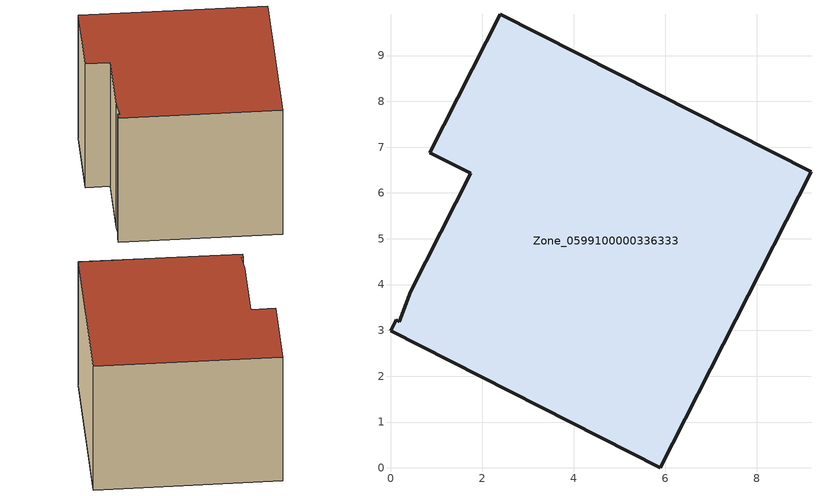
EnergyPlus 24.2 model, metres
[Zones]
Zone_0599100000336333
 floor ground (C_G): 9.18,6.46 5.89,0 0,2.99 0.12,3.23 0.19,3.19 0.44,3.86 1.75,6.43 0.86,6.88 2.4,9.9 z0
 wall outside (C_F): 5.89,0 9.18,6.46 2.4,9.9 0.86,6.88 1.75,6.43 0.44,3.86 0.19,3.19 0.12,3.23 0,2.99 5.89,0 z0:6.05
 roof outside (C_R): 0.44,3.86 0.19,3.19 0.12,3.23 0,2.99 5.89,0 9.18,6.46 2.4,9.9 0.86,6.88 1.75,6.43 z6.05
[BUILDING]
Pand.0599100000336333: North Axis=0; Terrain=City; Loads Convergence Tolerance Value=0.04; Temperature Convergence Tolerance Value=0.4; Solar Distribution=FullExterior; Maximum Number of Warmup Days=25; Minimum Number of Warmup Days=1
[Site:Location]
Rotterdam.The.Hague.AP_ZH_NLD Design_Conditions: Latitude=51.96; Longitude=4.45; Time Zone=1; Elevation=-4.5
[SITE:GROUNDTEMPERATURE:BUILDINGSURFACE]
18, 18, 18, 18, 18, 18, 18, 18, 18, 18, 18, 18
[MATERIAL] Thermal Absorptance=0.9; Solar Absorptance=0.7; Visible Absorptance=0.7
Name | Roughness | Thickness | Conductivity | Density | Specific Heat
G.TI.1975-1991 | MediumSmooth | 0.15 | 0.288461 | 540 | 1210
F.TI.1975-1991 | Rough | 0.3 | 0.230769 | 1920 | 840
R.TI.1975-1991 | MediumRough | 0.2 | 0.153846 | 1500 | 1000
[CONSTRUCTION]
C_G: G.TI.1975-1991
C_F: F.TI.1975-1991
C_R: R.TI.1975-1991
[ZONE]
Zone_0599100000336333: Type=1; Multiplier=1; Ceiling Height=Autocalculate; Volume=Autocalculate; Floor Area=autocalculate; Part of Total Floor Area=Yes
[ZONEINFILTRATION:DESIGNFLOWRATE]
Infil_Zone_0599100000336333: Zone or ZoneList or Space or SpaceList=Zone_0599100000336333; Schedule=AlwaysOn; Design Flow Rate Calculation Method=Flow/Area; Flow Rate per Floor Area=0.003; Constant Term Coefficient=1; Temperature Term Coefficient=0; Velocity Term Coefficient=0; Velocity Squared Term Coefficient=0
[HVACTEMPLATE:ZONE:IDEALLOADSAIRSYSTEM]
Zone_0599100000336333: Maximum Heating Supply Air Temperature=50; Minimum Cooling Supply Air Temperature=13; Maximum Heating Supply Air Humidity Ratio=0.0156; Minimum Cooling Supply Air Humidity Ratio=0.0077; Heating Limit=NoLimit; Cooling Limit=NoLimit; Dehumidification Control Type=ConstantSensibleHeatRatio; Cooling Sensible Heat Ratio=0.7; Dehumidification Setpoint=60; Humidification Control Type=None; Humidification Setpoint=30; Outdoor Air Method=None; Outdoor Air Flow Rate per Person=0.00944; Outdoor Air Flow Rate per Zone Floor Area=0; Outdoor Air Flow Rate per Zone=0; Demand Controlled Ventilation Type=None; Outdoor Air Economizer Type=NoEconomizer; Heat Recovery Type=None; Sensible Heat Recovery Effectiveness=0.7; Latent Heat Recovery Effectiveness=0.65
[ZONECONTROL:THERMOSTAT]
ThermostatControl_Zone_0599100000336333: Zone or ZoneList=Zone_0599100000336333; Control Type Schedule=DualSetpointControlType; Control 1=Thermostat_Zone_0599100000336333; Temperature Difference Between Cutout And Setpoint=0
[THERMOSTATSETPOINT:DUALSETPOINT]
Thermostat_Zone_0599100000336333: Heating Setpoint Temperature Schedule=HeatingSetpoint_Zone_0599100000336333; Cooling Setpoint Temperature Schedule=CoolingSetpoint_Zone_0599100000336333
[SCHEDULE:COMPACT]
HeatingSetpoint_Zone_0599100000336333: Through: 12/31, For: AllDays, Until: 24:00, 21
CoolingSetpoint_Zone_0599100000336333: Through: 12/31, For: AllDays, Until: 24:00, 24
DualSetpointControlType: Through: 12/31, For: AllDays, Until: 24:00, 4
AlwaysOn: Through: 12/31, For: AllDays, Until: 24:00, 1
